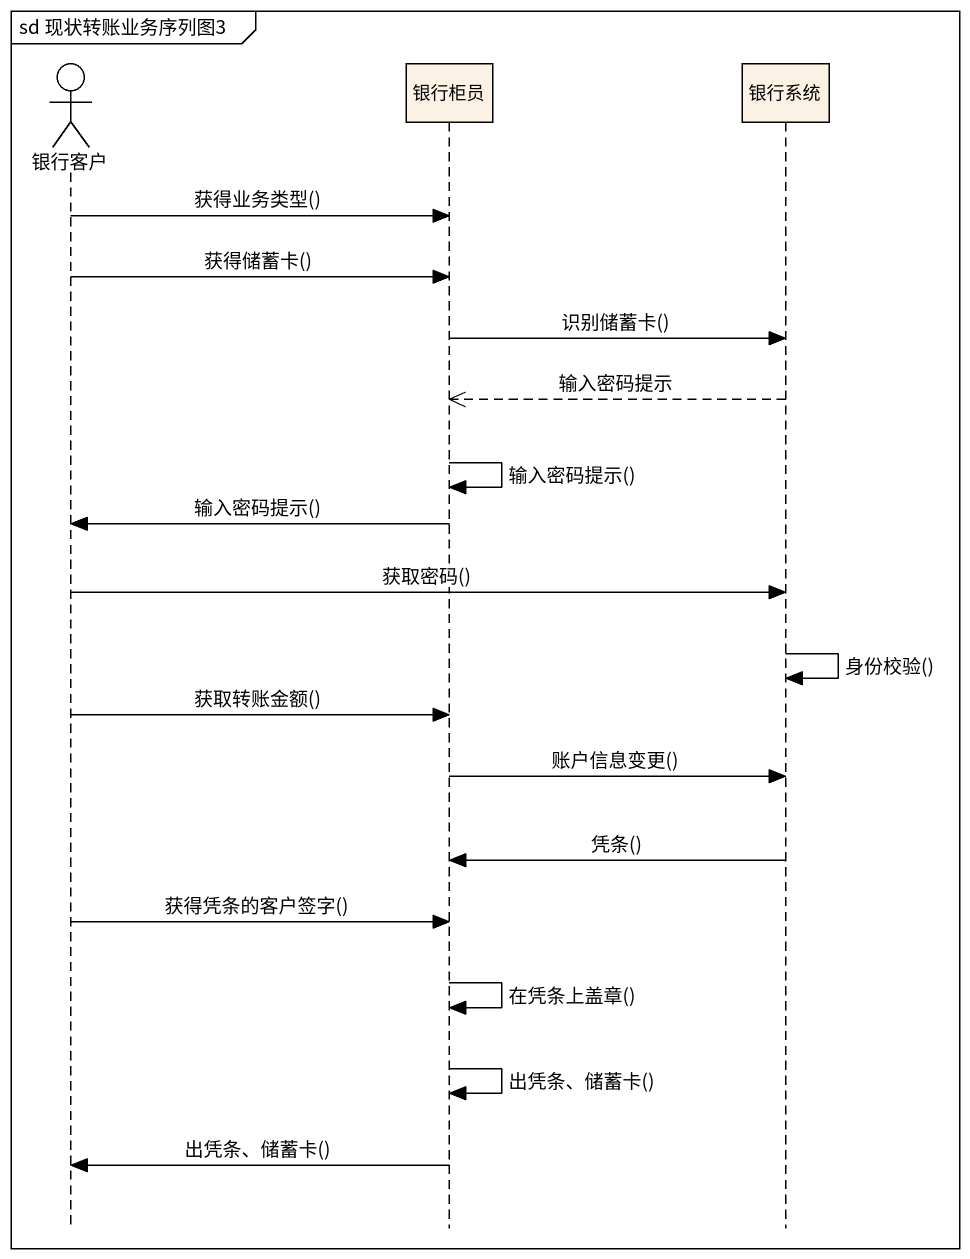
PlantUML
@startuml
mainframe sd 现状转账业务序列图3
hide footbox
actor 银行客户
participant 银行柜员
participant 银行系统

银行客户 -> 银行柜员 : 获得业务类型()
银行客户 -> 银行柜员 : 获得储蓄卡()
银行柜员 -> 银行系统 : 识别储蓄卡()
银行系统 -->> 银行柜员 : 输入密码提示
银行柜员 -> 银行柜员 : 输入密码提示()
银行柜员 -> 银行客户 : 输入密码提示()
银行客户 -> 银行系统 : 获取密码()
银行系统 -> 银行系统 : 身份校验()
银行客户 -> 银行柜员 : 获取转账金额()
银行柜员 -> 银行系统 : 账户信息变更()
银行系统 -> 银行柜员 : 凭条()
银行客户 -> 银行柜员 : 获得凭条的客户签字()
银行柜员 -> 银行柜员 : 在凭条上盖章()
银行柜员 -> 银行柜员 : 出凭条、储蓄卡()
银行柜员 -> 银行客户 : 出凭条、储蓄卡()
@enduml
